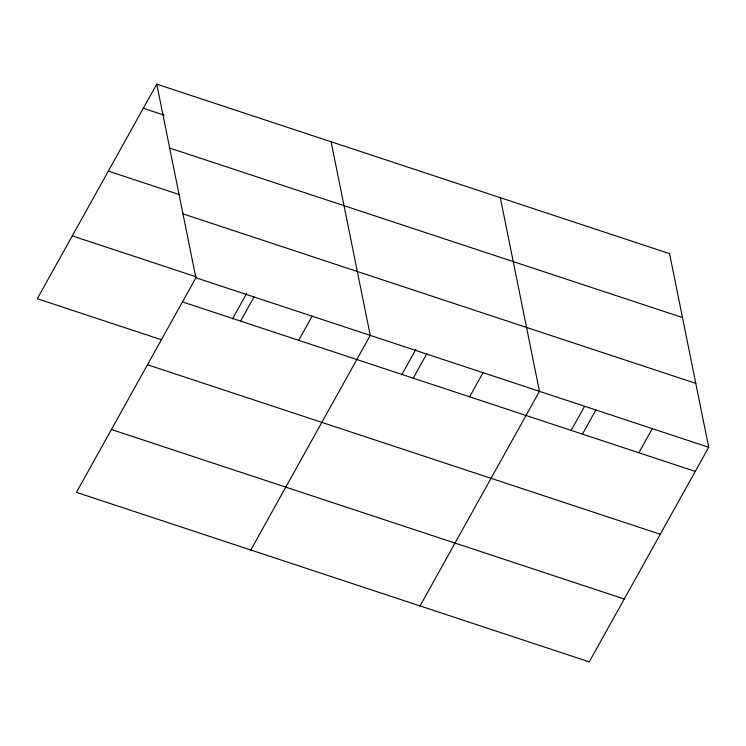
<?xml version="1.0" encoding="UTF-8"?>
<svg xmlns="http://www.w3.org/2000/svg" width="746" height="746" viewBox="0 0 746 746"><rect width="100%" height="100%" fill="white"/><g stroke="black" fill="none" stroke-linecap="round" stroke-linejoin="round"><path stroke-width="1.12" d="M156.744 84.13L195.89 277.764L76.446 492.36L589.256 661.87L708.7 447.274L669.554 253.64L156.744 84.13L37.3 298.726L161.211 339.682M232.528 318.85L246.637 293.504M240.576 321.106L254.013 296.973M298.698 340.316L312.126 316.192M250.805 549.988L370.249 335.402L331.093 141.768M401.758 374.79L415.867 349.445M413.219 378.175L426.656 354.042M469.635 396.825L483.063 372.692M420.035 605.929L539.47 391.333L500.324 197.699M570.988 430.722L584.528 406.393M582.449 434.116L595.886 409.983M638.856 452.757L652.293 428.624M143.307 108.263L164.148 115.154M169.659 148.034L682.469 317.535M108.329 171.114L179.6 194.678M182.975 213.869L695.785 383.369M72.287 235.876L196.198 276.831M195.89 277.764L708.7 447.274M182.462 301.897L695.272 471.407M147.475 364.747L660.285 534.257M111.434 429.51L624.243 599.01"/></g></svg>
